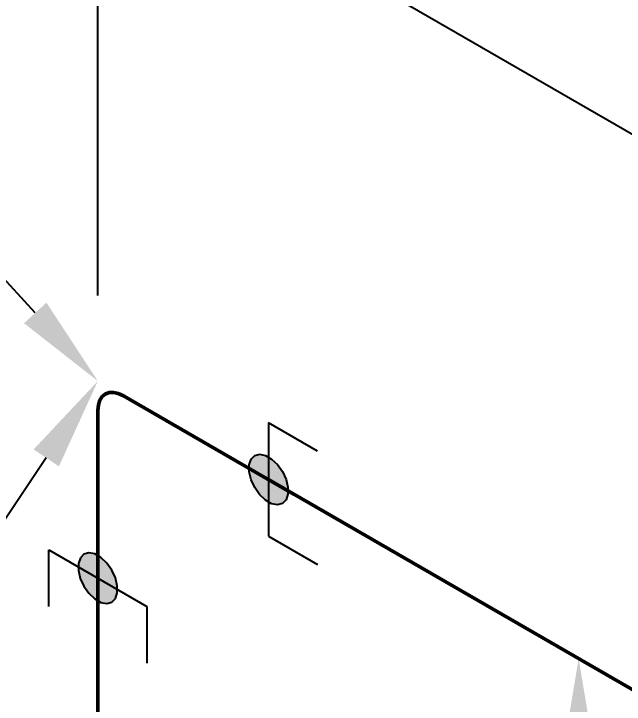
# Model space of a CAD drawing. Header units: millimetres. Extents: x 0 to 594, y 0 to 420.
# Drawn here: x 236.07 to 252.56, y 222.24 to 240.89 of the extents above; entities that cross this region are included whole.
import ezdxf
from ezdxf import colors
from ezdxf.entities.mleader import LeaderData, LeaderLine
from ezdxf.math import Vec2, Vec3

# ---------------------------------------------------------------- set-up
doc = ezdxf.new("R2010")
doc.units = ezdxf.units.MM
doc.header["$LTSCALE"] = 0.25
for name, color, linetype in [('용접', 1, 'Continuous'), ('주석', 7, 'Continuous'), ('치수', 1, 'Continuous')]:
    doc.layers.add(name, color=color, linetype=linetype)
doc.layers.add('파이프 작은 보어', color=30, linetype='Continuous', lineweight=50)
doc.styles.add('AdskIsoMetric', font='arial.ttf', dxfattribs={"width": 0.8, "height": 2.5})
doc.styles.add('AdskIsoMetric-30', font='arial.ttf', dxfattribs={"width": 0.8, "height": 2.5})
doc.styles.add('AdskIsoMetric30', font='arial.ttf', dxfattribs={"width": 0.8, "oblique": 30, "height": 2.5})
doc.styles.get("Standard").update_dxf_attribs({"font": 'arial.ttf'})
doc.dimstyles.new('AdskIsoMetric', dxfattribs={"dimtxt": 2.5, "dimasz": 2.5, "dimexe": 1, "dimexo": 2, "dimgap": 0.8, "dimtad": 1, "dimdec": 0, "dimrnd": 1, "dimzin": 0, "dimdsep": 46, "dimtxsty": 'AdskIsoMetric', "dimcen": 0, "dimclrt": 7, "dimadec": 0, "dimazin": 0, "dimtfac": 1, "dimtdec": 0, "dimtmove": 1, "dimatfit": 3, "dimfxl": 0, "dimfrac": 2, "dimtolj": 1, "dimtzin": 0, "dimarcsym": 0})

# ---------------------------------------------------------------- blocks, each defined once
blk = doc.blocks.new('*D87')
at = {"layer": 'Defpoints', "color": 0}
for p in [(238.336, 230.971), (238.336, 134.35), (251.326, 126.85)]:
    blk.add_point(p, dxfattribs=at)
at = {"layer": '치수', "color": 0, "lineweight": -2}
for p, q in [((251.326, 220.971), (251.326, 129.35)), ((240.336, 133.195), (252.326, 126.273))]:
    blk.add_line(p, q, dxfattribs=at)
at = {"layer": '치수', "color": 0}
for points in [[(250.91, 220.971), (251.743, 220.971), (251.326, 223.471)], [(250.91, 129.35), (251.743, 129.35), (251.326, 126.85)]]:
    blk.add_solid(points, dxfattribs=at)
at = {"layer": '치수', "color": 7, "insert": (249.06, 176.469), "char_height": 2.5, "attachment_point": 5, "rotation": 90, "style": 'AdskIsoMetric30'}
blk.add_mtext('\\A1;3954', dxfattribs=at)
blk = doc.blocks.new('*D88')
at = {"layer": 'Defpoints', "color": 0}
for p in [(238.336, 245.971), (238.336, 230.971), (320.5, 183.533)]:
    blk.add_point(p, dxfattribs=at)
at = {"layer": '치수', "color": 0, "lineweight": -2}
for p, q in [((238.336, 233.28), (238.336, 247.125)), ((318.335, 199.783), (240.501, 244.721)), ((320.5, 185.843), (320.5, 199.688))]:
    blk.add_line(p, q, dxfattribs=at)
at = {"layer": '치수', "color": 0}
for points in [[(240.709, 245.082), (240.293, 244.36), (238.336, 245.971)], [(318.543, 200.144), (318.126, 199.423), (320.5, 198.533)]]:
    blk.add_solid(points, dxfattribs=at)
at = {"layer": '치수', "color": 7, "insert": (279.418, 224.844), "char_height": 2.5, "attachment_point": 5, "rotation": 330, "style": 'AdskIsoMetric-30'}
blk.add_mtext('\\A1;4414', dxfattribs=at)
blk = doc.blocks.new('엘보우-3-Iso2DSkew90')
at = {"color": 0, "linetype": 'ByBlock', "lineweight": -2, "extrusion": (-0.707107, -0.408248, 0.57735)}
for p, q in [((5.303, -3.062), (0.691, -0.399)), ((0, -0.798), (0, -6.124))]:
    blk.add_line(p, q, dxfattribs=at)
at = {"linetype": 'ByBlock'}
blk.add_ellipse((0.691, -1.197), major_axis=(-0.489, 0.846), ratio=0.57735, start_param=-0.785398, end_param=0.785398, dxfattribs=at)
blk = doc.blocks.new('SocketWeld-1-IsoRight')
blk.add_hatch(color=256).paths.add_polyline_path([(0.0055, 0.0371), (0.0057, 0.0369), (0.006, 0.0367), (0.0062, 0.0365), (0.0064, 0.0363), (0.0066, 0.0361), (0.0068, 0.0359), (0.007, 0.0357), (0.0072, 0.0355), (0.0075, 0.0353), (0.0077, 0.0351), (0.0079, 0.0349), (0.0081, 0.0347), (0.0083, 0.0345), (0.0085, 0.0343), (0.0088, 0.0341), (0.009, 0.0339), (0.0092, 0.0337), (0.0094, 0.0334), (0.0096, 0.0332), (0.0098, 0.033), (0.01, 0.0328), (0.0103, 0.0326), (0.0105, 0.0324), (0.0107, 0.0322), (0.0109, 0.032), (0.0111, 0.0318), (0.0113, 0.0316), (0.0115, 0.0314), (0.0118, 0.0312), (0.012, 0.031), (0.0122, 0.0308), (0.0124, 0.0306), (0.0126, 0.0304), (0.0128, 0.0302), (0.013, 0.03), (0.0133, 0.0298), (0.0135, 0.0296), (0.0137, 0.0294), (0.0139, 0.0292), (0.0141, 0.0289), (0.0143, 0.0287), (0.0145, 0.0285), (0.0148, 0.0283), (0.015, 0.0281), (0.0152, 0.0279), (0.0154, 0.0277), (0.0156, 0.0275), (0.0158, 0.0273), (0.0161, 0.0271), (0.0161, 0.0271), (0.0162, 0.0268), (0.0164, 0.0266), (0.0166, 0.0263), (0.0168, 0.0261), (0.017, 0.0258), (0.0171, 0.0256), (0.0173, 0.0253), (0.0175, 0.025), (0.0177, 0.0248), (0.0179, 0.0245), (0.0181, 0.0243), (0.0182, 0.024), (0.0184, 0.0237), (0.0186, 0.0235), (0.0188, 0.0232), (0.019, 0.023), (0.0192, 0.0227), (0.0193, 0.0225), (0.0195, 0.0222), (0.0197, 0.0219), (0.0199, 0.0217), (0.0201, 0.0214), (0.0203, 0.0212), (0.0204, 0.0209), (0.0206, 0.0206), (0.0208, 0.0204), (0.021, 0.0201), (0.0212, 0.0199), (0.0213, 0.0196), (0.0215, 0.0193), (0.0217, 0.0191), (0.0219, 0.0188), (0.0221, 0.0186), (0.0223, 0.0183), (0.0224, 0.0181), (0.0226, 0.0178), (0.0228, 0.0175), (0.023, 0.0173), (0.0232, 0.017), (0.0234, 0.0168), (0.0235, 0.0165), (0.0237, 0.0162), (0.0239, 0.016), (0.0241, 0.0157), (0.0243, 0.0155), (0.0245, 0.0152), (0.0246, 0.015), (0.0248, 0.0147), (0.025, 0.0144), (0.025, 0.0144), (0.0251, 0.0141), (0.0253, 0.0139), (0.0254, 0.0136), (0.0255, 0.0133), (0.0257, 0.013), (0.0258, 0.0127), (0.0259, 0.0124), (0.0261, 0.0121), (0.0262, 0.0118), (0.0263, 0.0116), (0.0265, 0.0113), (0.0266, 0.011), (0.0267, 0.0107), (0.0269, 0.0104), (0.027, 0.0101), (0.0271, 0.0098), (0.0273, 0.0095), (0.0274, 0.0093), (0.0275, 0.009), (0.0277, 0.0087), (0.0278, 0.0084), (0.0279, 0.0081), (0.0281, 0.0078), (0.0282, 0.0075), (0.0283, 0.0072), (0.0284, 0.007), (0.0286, 0.0067), (0.0287, 0.0064), (0.0288, 0.0061), (0.029, 0.0058), (0.0291, 0.0055), (0.0292, 0.0052), (0.0294, 0.0049), (0.0295, 0.0047), (0.0296, 0.0044), (0.0298, 0.0041), (0.0299, 0.0038), (0.03, 0.0035), (0.0302, 0.0032), (0.0303, 0.0029), (0.0304, 0.0026), (0.0306, 0.0024), (0.0307, 0.0021), (0.0308, 0.0018), (0.031, 0.0015), (0.0311, 0.0012), (0.0312, 0.0009), (0.0314, 0.0006), (0.0315, 0.0003), (0.0315, 0.0003), (0.0316, 0.0001), (0.0316, -0.0002), (0.0317, -0.0005), (0.0318, -0.0008), (0.0319, -0.0011), (0.0319, -0.0014), (0.032, -0.0017), (0.0321, -0.002), (0.0321, -0.0022), (0.0322, -0.0025), (0.0323, -0.0028), (0.0323, -0.0031), (0.0324, -0.0034), (0.0325, -0.0037), (0.0325, -0.004), (0.0326, -0.0043), (0.0327, -0.0046), (0.0328, -0.0048), (0.0328, -0.0051), (0.0329, -0.0054), (0.033, -0.0057), (0.033, -0.006), (0.0331, -0.0063), (0.0332, -0.0066), (0.0332, -0.0069), (0.0333, -0.0071), (0.0334, -0.0074), (0.0335, -0.0077), (0.0335, -0.008), (0.0336, -0.0083), (0.0337, -0.0086), (0.0337, -0.0089), (0.0338, -0.0092), (0.0339, -0.0095), (0.0339, -0.0097), (0.034, -0.01), (0.0341, -0.0103), (0.0342, -0.0106), (0.0342, -0.0109), (0.0343, -0.0112), (0.0344, -0.0115), (0.0344, -0.0118), (0.0345, -0.012), (0.0346, -0.0123), (0.0346, -0.0126), (0.0347, -0.0129), (0.0348, -0.0132), (0.0349, -0.0135), (0.0349, -0.0138), (0.0349, -0.0138), (0.0349, -0.014), (0.0349, -0.0143), (0.0349, -0.0146), (0.0349, -0.0148), (0.0349, -0.0151), (0.0349, -0.0153), (0.0349, -0.0156), (0.0349, -0.0159), (0.0349, -0.0161), (0.0349, -0.0164), (0.0349, -0.0166), (0.0349, -0.0169), (0.0349, -0.0172), (0.0349, -0.0174), (0.0349, -0.0177), (0.0349, -0.0179), (0.0349, -0.0182), (0.0349, -0.0185), (0.0349, -0.0187), (0.0349, -0.019), (0.0349, -0.0192), (0.0349, -0.0195), (0.0349, -0.0198), (0.0349, -0.02), (0.0349, -0.0203), (0.0349, -0.0206), (0.0349, -0.0208), (0.0349, -0.0211), (0.0349, -0.0213), (0.0349, -0.0216), (0.0349, -0.0219), (0.0349, -0.0221), (0.0349, -0.0224), (0.0349, -0.0226), (0.0349, -0.0229), (0.0349, -0.0232), (0.0349, -0.0234), (0.0349, -0.0237), (0.0349, -0.0239), (0.0349, -0.0242), (0.0349, -0.0245), (0.0349, -0.0247), (0.0349, -0.025), (0.0349, -0.0252), (0.0349, -0.0255), (0.0349, -0.0258), (0.0349, -0.026), (0.0349, -0.0263), (0.0349, -0.0265), (0.0349, -0.0265), (0.0349, -0.0268), (0.0348, -0.027), (0.0347, -0.0272), (0.0346, -0.0274), (0.0346, -0.0276), (0.0345, -0.0278), (0.0344, -0.028), (0.0344, -0.0282), (0.0343, -0.0284), (0.0342, -0.0286), (0.0342, -0.0288), (0.0341, -0.029), (0.034, -0.0292), (0.0339, -0.0295), (0.0339, -0.0297), (0.0338, -0.0299), (0.0337, -0.0301), (0.0337, -0.0303), (0.0336, -0.0305), (0.0335, -0.0307), (0.0335, -0.0309), (0.0334, -0.0311), (0.0333, -0.0313), (0.0332, -0.0315), (0.0332, -0.0317), (0.0331, -0.0319), (0.033, -0.0322), (0.033, -0.0324), (0.0329, -0.0326), (0.0328, -0.0328), (0.0328, -0.033), (0.0327, -0.0332), (0.0326, -0.0334), (0.0325, -0.0336), (0.0325, -0.0338), (0.0324, -0.034), (0.0323, -0.0342), (0.0323, -0.0344), (0.0322, -0.0346), (0.0321, -0.0349), (0.0321, -0.0351), (0.032, -0.0353), (0.0319, -0.0355), (0.0319, -0.0357), (0.0318, -0.0359), (0.0317, -0.0361), (0.0316, -0.0363), (0.0316, -0.0365), (0.0315, -0.0367), (0.0315, -0.0367), (0.0314, -0.0369), (0.0312, -0.037), (0.0311, -0.0371), (0.031, -0.0373), (0.0308, -0.0374), (0.0307, -0.0375), (0.0306, -0.0377), (0.0304, -0.0378), (0.0303, -0.0379), (0.0302, -0.0381), (0.03, -0.0382), (0.0299, -0.0383), (0.0298, -0.0385), (0.0296, -0.0386), (0.0295, -0.0387), (0.0294, -0.0389), (0.0292, -0.039), (0.0291, -0.0391), (0.029, -0.0393), (0.0288, -0.0394), (0.0287, -0.0395), (0.0286, -0.0397), (0.0284, -0.0398), (0.0283, -0.0399), (0.0282, -0.0401), (0.0281, -0.0402), (0.0279, -0.0403), (0.0278, -0.0405), (0.0277, -0.0406), (0.0275, -0.0408), (0.0274, -0.0409), (0.0273, -0.041), (0.0271, -0.0412), (0.027, -0.0413), (0.0269, -0.0414), (0.0267, -0.0416), (0.0266, -0.0417), (0.0265, -0.0418), (0.0263, -0.042), (0.0262, -0.0421), (0.0261, -0.0422), (0.0259, -0.0424), (0.0258, -0.0425), (0.0257, -0.0426), (0.0255, -0.0428), (0.0254, -0.0429), (0.0253, -0.043), (0.0251, -0.0432), (0.025, -0.0433), (0.025, -0.0433), (0.0248, -0.0433), (0.0246, -0.0434), (0.0245, -0.0434), (0.0243, -0.0435), (0.0241, -0.0435), (0.0239, -0.0436), (0.0237, -0.0436), (0.0235, -0.0437), (0.0234, -0.0437), (0.0232, -0.0438), (0.023, -0.0438), (0.0228, -0.0439), (0.0226, -0.0439), (0.0224, -0.044), (0.0223, -0.044), (0.0221, -0.0441), (0.0219, -0.0441), (0.0217, -0.0442), (0.0215, -0.0442), (0.0213, -0.0443), (0.0212, -0.0443), (0.021, -0.0444), (0.0208, -0.0444), (0.0206, -0.0444), (0.0204, -0.0445), (0.0203, -0.0445), (0.0201, -0.0446), (0.0199, -0.0446), (0.0197, -0.0447), (0.0195, -0.0447), (0.0193, -0.0448), (0.0192, -0.0448), (0.019, -0.0449), (0.0188, -0.0449), (0.0186, -0.045), (0.0184, -0.045), (0.0182, -0.0451), (0.0181, -0.0451), (0.0179, -0.0452), (0.0177, -0.0452), (0.0175, -0.0453), (0.0173, -0.0453), (0.0171, -0.0454), (0.017, -0.0454), (0.0168, -0.0455), (0.0166, -0.0455), (0.0164, -0.0455), (0.0162, -0.0456), (0.0161, -0.0456), (0.0161, -0.0456), (0.0158, -0.0456), (0.0156, -0.0456), (0.0154, -0.0455), (0.0152, -0.0455), (0.015, -0.0454), (0.0148, -0.0454), (0.0145, -0.0453), (0.0143, -0.0453), (0.0141, -0.0453), (0.0139, -0.0452), (0.0137, -0.0452), (0.0135, -0.0451), (0.0133, -0.0451), (0.013, -0.045), (0.0128, -0.045), (0.0126, -0.0449), (0.0124, -0.0449), (0.0122, -0.0449), (0.012, -0.0448), (0.0118, -0.0448), (0.0115, -0.0447), (0.0113, -0.0447), (0.0111, -0.0446), (0.0109, -0.0446), (0.0107, -0.0446), (0.0105, -0.0445), (0.0103, -0.0445), (0.01, -0.0444), (0.0098, -0.0444), (0.0096, -0.0443), (0.0094, -0.0443), (0.0092, -0.0443), (0.009, -0.0442), (0.0088, -0.0442), (0.0085, -0.0441), (0.0083, -0.0441), (0.0081, -0.044), (0.0079, -0.044), (0.0077, -0.0439), (0.0075, -0.0439), (0.0072, -0.0439), (0.007, -0.0438), (0.0068, -0.0438), (0.0066, -0.0437), (0.0064, -0.0437), (0.0062, -0.0436), (0.006, -0.0436), (0.0057, -0.0436), (0.0055, -0.0435), (0.0055, -0.0435), (0.0053, -0.0434), (0.0051, -0.0433), (0.0049, -0.0431), (0.0046, -0.043), (0.0044, -0.0429), (0.0042, -0.0427), (0.004, -0.0426), (0.0037, -0.0425), (0.0035, -0.0423), (0.0033, -0.0422), (0.003, -0.0421), (0.0028, -0.042), (0.0026, -0.0418), (0.0024, -0.0417), (0.0021, -0.0416), (0.0019, -0.0414), (0.0017, -0.0413), (0.0015, -0.0412), (0.0012, -0.041), (0.001, -0.0409), (0.0008, -0.0408), (0.0006, -0.0406), (0.0003, -0.0405), (0.0001, -0.0404), (-0.0001, -0.0403), (-0.0003, -0.0401), (-0.0006, -0.04), (-0.0008, -0.0399), (-0.001, -0.0397), (-0.0012, -0.0396), (-0.0015, -0.0395), (-0.0017, -0.0393), (-0.0019, -0.0392), (-0.0021, -0.0391), (-0.0024, -0.039), (-0.0026, -0.0388), (-0.0028, -0.0387), (-0.003, -0.0386), (-0.0033, -0.0384), (-0.0035, -0.0383), (-0.0037, -0.0382), (-0.004, -0.038), (-0.0042, -0.0379), (-0.0044, -0.0378), (-0.0046, -0.0377), (-0.0049, -0.0375), (-0.0051, -0.0374), (-0.0053, -0.0373), (-0.0055, -0.0371), (-0.0055, -0.0371), (-0.0057, -0.0369), (-0.006, -0.0367), (-0.0062, -0.0365), (-0.0064, -0.0363), (-0.0066, -0.0361), (-0.0068, -0.0359), (-0.007, -0.0357), (-0.0072, -0.0355), (-0.0075, -0.0353), (-0.0077, -0.0351), (-0.0079, -0.0349), (-0.0081, -0.0347), (-0.0083, -0.0345), (-0.0085, -0.0343), (-0.0088, -0.0341), (-0.009, -0.0339), (-0.0092, -0.0337), (-0.0094, -0.0334), (-0.0096, -0.0332), (-0.0098, -0.033), (-0.01, -0.0328), (-0.0103, -0.0326), (-0.0105, -0.0324), (-0.0107, -0.0322), (-0.0109, -0.032), (-0.0111, -0.0318), (-0.0113, -0.0316), (-0.0115, -0.0314), (-0.0118, -0.0312), (-0.012, -0.031), (-0.0122, -0.0308), (-0.0124, -0.0306), (-0.0126, -0.0304), (-0.0128, -0.0302), (-0.013, -0.03), (-0.0133, -0.0298), (-0.0135, -0.0296), (-0.0137, -0.0294), (-0.0139, -0.0292), (-0.0141, -0.0289), (-0.0143, -0.0287), (-0.0145, -0.0285), (-0.0148, -0.0283), (-0.015, -0.0281), (-0.0152, -0.0279), (-0.0154, -0.0277), (-0.0156, -0.0275), (-0.0158, -0.0273), (-0.0161, -0.0271), (-0.0161, -0.0271), (-0.0162, -0.0268), (-0.0164, -0.0266), (-0.0166, -0.0263), (-0.0168, -0.0261), (-0.017, -0.0258), (-0.0171, -0.0256), (-0.0173, -0.0253), (-0.0175, -0.025), (-0.0177, -0.0248), (-0.0179, -0.0245), (-0.0181, -0.0243), (-0.0182, -0.024), (-0.0184, -0.0237), (-0.0186, -0.0235), (-0.0188, -0.0232), (-0.019, -0.023), (-0.0192, -0.0227), (-0.0193, -0.0225), (-0.0195, -0.0222), (-0.0197, -0.0219), (-0.0199, -0.0217), (-0.0201, -0.0214), (-0.0203, -0.0212), (-0.0204, -0.0209), (-0.0206, -0.0206), (-0.0208, -0.0204), (-0.021, -0.0201), (-0.0212, -0.0199), (-0.0213, -0.0196), (-0.0215, -0.0193), (-0.0217, -0.0191), (-0.0219, -0.0188), (-0.0221, -0.0186), (-0.0223, -0.0183), (-0.0224, -0.0181), (-0.0226, -0.0178), (-0.0228, -0.0175), (-0.023, -0.0173), (-0.0232, -0.017), (-0.0234, -0.0168), (-0.0235, -0.0165), (-0.0237, -0.0162), (-0.0239, -0.016), (-0.0241, -0.0157), (-0.0243, -0.0155), (-0.0245, -0.0152), (-0.0246, -0.015), (-0.0248, -0.0147), (-0.025, -0.0144), (-0.025, -0.0144), (-0.0251, -0.0141), (-0.0253, -0.0139), (-0.0254, -0.0136), (-0.0255, -0.0133), (-0.0257, -0.013), (-0.0258, -0.0127), (-0.0259, -0.0124), (-0.0261, -0.0121), (-0.0262, -0.0118), (-0.0263, -0.0116), (-0.0265, -0.0113), (-0.0266, -0.011), (-0.0267, -0.0107), (-0.0269, -0.0104), (-0.027, -0.0101), (-0.0271, -0.0098), (-0.0273, -0.0095), (-0.0274, -0.0093), (-0.0275, -0.009), (-0.0277, -0.0087), (-0.0278, -0.0084), (-0.0279, -0.0081), (-0.0281, -0.0078), (-0.0282, -0.0075), (-0.0283, -0.0072), (-0.0284, -0.007), (-0.0286, -0.0067), (-0.0287, -0.0064), (-0.0288, -0.0061), (-0.029, -0.0058), (-0.0291, -0.0055), (-0.0292, -0.0052), (-0.0294, -0.0049), (-0.0295, -0.0047), (-0.0296, -0.0044), (-0.0298, -0.0041), (-0.0299, -0.0038), (-0.03, -0.0035), (-0.0302, -0.0032), (-0.0303, -0.0029), (-0.0304, -0.0026), (-0.0306, -0.0024), (-0.0307, -0.0021), (-0.0308, -0.0018), (-0.031, -0.0015), (-0.0311, -0.0012), (-0.0312, -0.0009), (-0.0314, -0.0006), (-0.0315, -0.0003), (-0.0315, -0.0003), (-0.0316, -0.0001), (-0.0316, 0.0002), (-0.0317, 0.0005), (-0.0318, 0.0008), (-0.0319, 0.0011), (-0.0319, 0.0014), (-0.032, 0.0017), (-0.0321, 0.002), (-0.0321, 0.0022), (-0.0322, 0.0025), (-0.0323, 0.0028), (-0.0323, 0.0031), (-0.0324, 0.0034), (-0.0325, 0.0037), (-0.0325, 0.004), (-0.0326, 0.0043), (-0.0327, 0.0046), (-0.0328, 0.0048), (-0.0328, 0.0051), (-0.0329, 0.0054), (-0.033, 0.0057), (-0.033, 0.006), (-0.0331, 0.0063), (-0.0332, 0.0066), (-0.0332, 0.0069), (-0.0333, 0.0071), (-0.0334, 0.0074), (-0.0335, 0.0077), (-0.0335, 0.008), (-0.0336, 0.0083), (-0.0337, 0.0086), (-0.0337, 0.0089), (-0.0338, 0.0092), (-0.0339, 0.0095), (-0.0339, 0.0097), (-0.034, 0.01), (-0.0341, 0.0103), (-0.0342, 0.0106), (-0.0342, 0.0109), (-0.0343, 0.0112), (-0.0344, 0.0115), (-0.0344, 0.0118), (-0.0345, 0.012), (-0.0346, 0.0123), (-0.0346, 0.0126), (-0.0347, 0.0129), (-0.0348, 0.0132), (-0.0349, 0.0135), (-0.0349, 0.0138), (-0.0349, 0.0138), (-0.0349, 0.014), (-0.0349, 0.0143), (-0.0349, 0.0146), (-0.0349, 0.0148), (-0.0349, 0.0151), (-0.0349, 0.0153), (-0.0349, 0.0156), (-0.0349, 0.0159), (-0.0349, 0.0161), (-0.0349, 0.0164), (-0.0349, 0.0166), (-0.0349, 0.0169), (-0.0349, 0.0172), (-0.0349, 0.0174), (-0.0349, 0.0177), (-0.0349, 0.0179), (-0.0349, 0.0182), (-0.0349, 0.0185), (-0.0349, 0.0187), (-0.0349, 0.019), (-0.0349, 0.0192), (-0.0349, 0.0195), (-0.0349, 0.0198), (-0.0349, 0.02), (-0.0349, 0.0203), (-0.0349, 0.0206), (-0.0349, 0.0208), (-0.0349, 0.0211), (-0.0349, 0.0213), (-0.0349, 0.0216), (-0.0349, 0.0219), (-0.0349, 0.0221), (-0.0349, 0.0224), (-0.0349, 0.0226), (-0.0349, 0.0229), (-0.0349, 0.0232), (-0.0349, 0.0234), (-0.0349, 0.0237), (-0.0349, 0.0239), (-0.0349, 0.0242), (-0.0349, 0.0245), (-0.0349, 0.0247), (-0.0349, 0.025), (-0.0349, 0.0252), (-0.0349, 0.0255), (-0.0349, 0.0258), (-0.0349, 0.026), (-0.0349, 0.0263), (-0.0349, 0.0265), (-0.0349, 0.0265), (-0.0349, 0.0268), (-0.0348, 0.027), (-0.0347, 0.0272), (-0.0346, 0.0274), (-0.0346, 0.0276), (-0.0345, 0.0278), (-0.0344, 0.028), (-0.0344, 0.0282), (-0.0343, 0.0284), (-0.0342, 0.0286), (-0.0342, 0.0288), (-0.0341, 0.029), (-0.034, 0.0292), (-0.0339, 0.0295), (-0.0339, 0.0297), (-0.0338, 0.0299), (-0.0337, 0.0301), (-0.0337, 0.0303), (-0.0336, 0.0305), (-0.0335, 0.0307), (-0.0335, 0.0309), (-0.0334, 0.0311), (-0.0333, 0.0313), (-0.0332, 0.0315), (-0.0332, 0.0317), (-0.0331, 0.0319), (-0.033, 0.0322), (-0.033, 0.0324), (-0.0329, 0.0326), (-0.0328, 0.0328), (-0.0328, 0.033), (-0.0327, 0.0332), (-0.0326, 0.0334), (-0.0325, 0.0336), (-0.0325, 0.0338), (-0.0324, 0.034), (-0.0323, 0.0342), (-0.0323, 0.0344), (-0.0322, 0.0346), (-0.0321, 0.0349), (-0.0321, 0.0351), (-0.032, 0.0353), (-0.0319, 0.0355), (-0.0319, 0.0357), (-0.0318, 0.0359), (-0.0317, 0.0361), (-0.0316, 0.0363), (-0.0316, 0.0365), (-0.0315, 0.0367), (-0.0315, 0.0367), (-0.0314, 0.0369), (-0.0312, 0.037), (-0.0311, 0.0371), (-0.031, 0.0373), (-0.0308, 0.0374), (-0.0307, 0.0375), (-0.0306, 0.0377), (-0.0304, 0.0378), (-0.0303, 0.0379), (-0.0302, 0.0381), (-0.03, 0.0382), (-0.0299, 0.0383), (-0.0298, 0.0385), (-0.0296, 0.0386), (-0.0295, 0.0387), (-0.0294, 0.0389), (-0.0292, 0.039), (-0.0291, 0.0391), (-0.029, 0.0393), (-0.0288, 0.0394), (-0.0287, 0.0395), (-0.0286, 0.0397), (-0.0284, 0.0398), (-0.0283, 0.0399), (-0.0282, 0.0401), (-0.0281, 0.0402), (-0.0279, 0.0403), (-0.0278, 0.0405), (-0.0277, 0.0406), (-0.0275, 0.0408), (-0.0274, 0.0409), (-0.0273, 0.041), (-0.0271, 0.0412), (-0.027, 0.0413), (-0.0269, 0.0414), (-0.0267, 0.0416), (-0.0266, 0.0417), (-0.0265, 0.0418), (-0.0263, 0.042), (-0.0262, 0.0421), (-0.0261, 0.0422), (-0.0259, 0.0424), (-0.0258, 0.0425), (-0.0257, 0.0426), (-0.0255, 0.0428), (-0.0254, 0.0429), (-0.0253, 0.043), (-0.0251, 0.0432), (-0.025, 0.0433), (-0.025, 0.0433), (-0.0248, 0.0433), (-0.0246, 0.0434), (-0.0245, 0.0434), (-0.0243, 0.0435), (-0.0241, 0.0435), (-0.0239, 0.0436), (-0.0237, 0.0436), (-0.0235, 0.0437), (-0.0234, 0.0437), (-0.0232, 0.0438), (-0.023, 0.0438), (-0.0228, 0.0439), (-0.0226, 0.0439), (-0.0224, 0.044), (-0.0223, 0.044), (-0.0221, 0.0441), (-0.0219, 0.0441), (-0.0217, 0.0442), (-0.0215, 0.0442), (-0.0213, 0.0443), (-0.0212, 0.0443), (-0.021, 0.0444), (-0.0208, 0.0444), (-0.0206, 0.0444), (-0.0204, 0.0445), (-0.0203, 0.0445), (-0.0201, 0.0446), (-0.0199, 0.0446), (-0.0197, 0.0447), (-0.0195, 0.0447), (-0.0193, 0.0448), (-0.0192, 0.0448), (-0.019, 0.0449), (-0.0188, 0.0449), (-0.0186, 0.045), (-0.0184, 0.045), (-0.0182, 0.0451), (-0.0181, 0.0451), (-0.0179, 0.0452), (-0.0177, 0.0452), (-0.0175, 0.0453), (-0.0173, 0.0453), (-0.0171, 0.0454), (-0.017, 0.0454), (-0.0168, 0.0455), (-0.0166, 0.0455), (-0.0164, 0.0455), (-0.0162, 0.0456), (-0.0161, 0.0456), (-0.0161, 0.0456), (-0.0158, 0.0456), (-0.0156, 0.0456), (-0.0154, 0.0455), (-0.0152, 0.0455), (-0.015, 0.0454), (-0.0148, 0.0454), (-0.0145, 0.0453), (-0.0143, 0.0453), (-0.0141, 0.0453), (-0.0139, 0.0452), (-0.0137, 0.0452), (-0.0135, 0.0451), (-0.0133, 0.0451), (-0.013, 0.045), (-0.0128, 0.045), (-0.0126, 0.0449), (-0.0124, 0.0449), (-0.0122, 0.0449), (-0.012, 0.0448), (-0.0118, 0.0448), (-0.0115, 0.0447), (-0.0113, 0.0447), (-0.0111, 0.0446), (-0.0109, 0.0446), (-0.0107, 0.0446), (-0.0105, 0.0445), (-0.0103, 0.0445), (-0.01, 0.0444), (-0.0098, 0.0444), (-0.0096, 0.0443), (-0.0094, 0.0443), (-0.0092, 0.0443), (-0.009, 0.0442), (-0.0088, 0.0442), (-0.0085, 0.0441), (-0.0083, 0.0441), (-0.0081, 0.044), (-0.0079, 0.044), (-0.0077, 0.0439), (-0.0075, 0.0439), (-0.0072, 0.0439), (-0.007, 0.0438), (-0.0068, 0.0438), (-0.0066, 0.0437), (-0.0064, 0.0437), (-0.0062, 0.0436), (-0.006, 0.0436), (-0.0057, 0.0436), (-0.0055, 0.0435), (-0.0055, 0.0435), (-0.0053, 0.0434), (-0.0051, 0.0433), (-0.0049, 0.0431), (-0.0046, 0.043), (-0.0044, 0.0429), (-0.0042, 0.0427), (-0.004, 0.0426), (-0.0037, 0.0425), (-0.0035, 0.0423), (-0.0033, 0.0422), (-0.003, 0.0421), (-0.0028, 0.042), (-0.0026, 0.0418), (-0.0024, 0.0417), (-0.0021, 0.0416), (-0.0019, 0.0414), (-0.0017, 0.0413), (-0.0015, 0.0412), (-0.0012, 0.041), (-0.001, 0.0409), (-0.0008, 0.0408), (-0.0006, 0.0406), (-0.0003, 0.0405), (-0.0001, 0.0404), (0.0001, 0.0403), (0.0003, 0.0401), (0.0006, 0.04), (0.0008, 0.0399), (0.001, 0.0397), (0.0012, 0.0396), (0.0015, 0.0395), (0.0017, 0.0393), (0.0019, 0.0392), (0.0021, 0.0391), (0.0024, 0.039), (0.0026, 0.0388), (0.0028, 0.0387), (0.003, 0.0386), (0.0033, 0.0384), (0.0035, 0.0383), (0.0037, 0.0382), (0.004, 0.038), (0.0042, 0.0379), (0.0044, 0.0378), (0.0046, 0.0377), (0.0049, 0.0375), (0.0051, 0.0374), (0.0053, 0.0373)], flags=0)
at = {"color": 0, "linetype": 'ByBlock', "lineweight": -2, "extrusion": (0.707107, 0.408248, -0.57735)}
for p, q in [((0, 0.1021), (-0.0884, 0.1531)), ((0, -0.1021), (0, 0.1021)), ((-0.0315, 0.0367), (-0.025, 0.0433)), ((-0.025, 0.0433), (-0.0161, 0.0456)), ((-0.0161, 0.0456), (-0.0055, 0.0435)), ((-0.0055, 0.0435), (0.0055, 0.0371)), ((-0.0349, 0.0265), (-0.0315, 0.0367)), ((-0.0349, 0.0138), (-0.0349, 0.0265)), ((0.0055, 0.0371), (0.0161, 0.0271)), ((0.0161, 0.0271), (0.025, 0.0144)), ((-0.0315, -0.0003), (-0.0349, 0.0138)), ((0.025, 0.0144), (0.0315, 0.0003)), ((0.0315, 0.0003), (0.0349, -0.0138)), ((-0.025, -0.0144), (-0.0315, -0.0003)), ((-0.0161, -0.0271), (-0.025, -0.0144)), ((0.0349, -0.0138), (0.0349, -0.0265)), ((-0.0055, -0.0371), (-0.0161, -0.0271)), ((0.0055, -0.0435), (-0.0055, -0.0371)), ((0.0315, -0.0367), (0.025, -0.0433)), ((0.0349, -0.0265), (0.0315, -0.0367)), ((0.0161, -0.0456), (0.0055, -0.0435)), ((0.025, -0.0433), (0.0161, -0.0456)), ((-0.0884, -0.051), (0, -0.1021))]:
    blk.add_line(p, q, dxfattribs=at)
blk = doc.blocks.new('SocketWeld-1-IsoLeft')
blk.add_hatch(color=256).paths.add_polyline_path([(-0.0294, -0.0234), (-0.0291, -0.0234), (-0.0288, -0.0235), (-0.0285, -0.0236), (-0.0283, -0.0237), (-0.028, -0.0238), (-0.0277, -0.0239), (-0.0274, -0.0239), (-0.0271, -0.024), (-0.0268, -0.0241), (-0.0265, -0.0242), (-0.0263, -0.0243), (-0.026, -0.0244), (-0.0257, -0.0244), (-0.0254, -0.0245), (-0.0251, -0.0246), (-0.0248, -0.0247), (-0.0246, -0.0248), (-0.0243, -0.0249), (-0.024, -0.0249), (-0.0237, -0.025), (-0.0234, -0.0251), (-0.0231, -0.0252), (-0.0228, -0.0253), (-0.0226, -0.0254), (-0.0223, -0.0254), (-0.022, -0.0255), (-0.0217, -0.0256), (-0.0214, -0.0257), (-0.0211, -0.0258), (-0.0209, -0.0259), (-0.0206, -0.0259), (-0.0203, -0.026), (-0.02, -0.0261), (-0.0197, -0.0262), (-0.0194, -0.0263), (-0.0191, -0.0264), (-0.0189, -0.0265), (-0.0186, -0.0265), (-0.0183, -0.0266), (-0.018, -0.0267), (-0.0177, -0.0268), (-0.0174, -0.0269), (-0.0172, -0.027), (-0.0169, -0.027), (-0.0166, -0.0271), (-0.0163, -0.0272), (-0.016, -0.0273), (-0.0157, -0.0274), (-0.0155, -0.0275), (-0.0155, -0.0275), (-0.0151, -0.0275), (-0.0148, -0.0275), (-0.0145, -0.0275), (-0.0142, -0.0276), (-0.0139, -0.0276), (-0.0136, -0.0276), (-0.0132, -0.0277), (-0.0129, -0.0277), (-0.0126, -0.0277), (-0.0123, -0.0277), (-0.012, -0.0278), (-0.0117, -0.0278), (-0.0114, -0.0278), (-0.011, -0.0279), (-0.0107, -0.0279), (-0.0104, -0.0279), (-0.0101, -0.0279), (-0.0098, -0.028), (-0.0095, -0.028), (-0.0091, -0.028), (-0.0088, -0.0281), (-0.0085, -0.0281), (-0.0082, -0.0281), (-0.0079, -0.0281), (-0.0076, -0.0282), (-0.0073, -0.0282), (-0.0069, -0.0282), (-0.0066, -0.0283), (-0.0063, -0.0283), (-0.006, -0.0283), (-0.0057, -0.0283), (-0.0054, -0.0284), (-0.005, -0.0284), (-0.0047, -0.0284), (-0.0044, -0.0285), (-0.0041, -0.0285), (-0.0038, -0.0285), (-0.0035, -0.0286), (-0.0032, -0.0286), (-0.0028, -0.0286), (-0.0025, -0.0286), (-0.0022, -0.0287), (-0.0019, -0.0287), (-0.0016, -0.0287), (-0.0013, -0.0288), (-0.0009, -0.0288), (-0.0006, -0.0288), (-0.0003, -0.0288), (0, -0.0289), (0, -0.0289), (0.0003, -0.0288), (0.0006, -0.0288), (0.0009, -0.0288), (0.0013, -0.0288), (0.0016, -0.0287), (0.0019, -0.0287), (0.0022, -0.0287), (0.0025, -0.0286), (0.0028, -0.0286), (0.0032, -0.0286), (0.0035, -0.0286), (0.0038, -0.0285), (0.0041, -0.0285), (0.0044, -0.0285), (0.0047, -0.0284), (0.005, -0.0284), (0.0054, -0.0284), (0.0057, -0.0283), (0.006, -0.0283), (0.0063, -0.0283), (0.0066, -0.0283), (0.0069, -0.0282), (0.0073, -0.0282), (0.0076, -0.0282), (0.0079, -0.0281), (0.0082, -0.0281), (0.0085, -0.0281), (0.0088, -0.0281), (0.0091, -0.028), (0.0095, -0.028), (0.0098, -0.028), (0.0101, -0.0279), (0.0104, -0.0279), (0.0107, -0.0279), (0.011, -0.0279), (0.0114, -0.0278), (0.0117, -0.0278), (0.012, -0.0278), (0.0123, -0.0277), (0.0126, -0.0277), (0.0129, -0.0277), (0.0132, -0.0277), (0.0136, -0.0276), (0.0139, -0.0276), (0.0142, -0.0276), (0.0145, -0.0275), (0.0148, -0.0275), (0.0151, -0.0275), (0.0155, -0.0275), (0.0155, -0.0275), (0.0157, -0.0274), (0.016, -0.0273), (0.0163, -0.0272), (0.0166, -0.0271), (0.0169, -0.027), (0.0172, -0.027), (0.0174, -0.0269), (0.0177, -0.0268), (0.018, -0.0267), (0.0183, -0.0266), (0.0186, -0.0265), (0.0189, -0.0265), (0.0191, -0.0264), (0.0194, -0.0263), (0.0197, -0.0262), (0.02, -0.0261), (0.0203, -0.026), (0.0206, -0.0259), (0.0209, -0.0259), (0.0211, -0.0258), (0.0214, -0.0257), (0.0217, -0.0256), (0.022, -0.0255), (0.0223, -0.0254), (0.0226, -0.0254), (0.0228, -0.0253), (0.0231, -0.0252), (0.0234, -0.0251), (0.0237, -0.025), (0.024, -0.0249), (0.0243, -0.0249), (0.0246, -0.0248), (0.0248, -0.0247), (0.0251, -0.0246), (0.0254, -0.0245), (0.0257, -0.0244), (0.026, -0.0244), (0.0263, -0.0243), (0.0265, -0.0242), (0.0268, -0.0241), (0.0271, -0.024), (0.0274, -0.0239), (0.0277, -0.0239), (0.028, -0.0238), (0.0283, -0.0237), (0.0285, -0.0236), (0.0288, -0.0235), (0.0291, -0.0234), (0.0294, -0.0234), (0.0294, -0.0234), (0.0296, -0.0232), (0.0298, -0.0231), (0.0301, -0.023), (0.0303, -0.0228), (0.0305, -0.0227), (0.0307, -0.0226), (0.031, -0.0224), (0.0312, -0.0223), (0.0314, -0.0222), (0.0316, -0.0221), (0.0319, -0.0219), (0.0321, -0.0218), (0.0323, -0.0217), (0.0325, -0.0215), (0.0328, -0.0214), (0.033, -0.0213), (0.0332, -0.0211), (0.0335, -0.021), (0.0337, -0.0209), (0.0339, -0.0207), (0.0341, -0.0206), (0.0344, -0.0205), (0.0346, -0.0204), (0.0348, -0.0202), (0.035, -0.0201), (0.0353, -0.02), (0.0355, -0.0198), (0.0357, -0.0197), (0.0359, -0.0196), (0.0362, -0.0194), (0.0364, -0.0193), (0.0366, -0.0192), (0.0368, -0.0191), (0.0371, -0.0189), (0.0373, -0.0188), (0.0375, -0.0187), (0.0377, -0.0185), (0.038, -0.0184), (0.0382, -0.0183), (0.0384, -0.0181), (0.0386, -0.018), (0.0389, -0.0179), (0.0391, -0.0177), (0.0393, -0.0176), (0.0395, -0.0175), (0.0398, -0.0174), (0.04, -0.0172), (0.0402, -0.0171), (0.0405, -0.017), (0.0405, -0.017), (0.0406, -0.0168), (0.0407, -0.0166), (0.0409, -0.0165), (0.041, -0.0163), (0.0412, -0.0161), (0.0413, -0.016), (0.0415, -0.0158), (0.0416, -0.0157), (0.0418, -0.0155), (0.0419, -0.0153), (0.042, -0.0152), (0.0422, -0.015), (0.0423, -0.0148), (0.0425, -0.0147), (0.0426, -0.0145), (0.0428, -0.0143), (0.0429, -0.0142), (0.0431, -0.014), (0.0432, -0.0138), (0.0433, -0.0137), (0.0435, -0.0135), (0.0436, -0.0134), (0.0438, -0.0132), (0.0439, -0.013), (0.0441, -0.0129), (0.0442, -0.0127), (0.0444, -0.0125), (0.0445, -0.0124), (0.0447, -0.0122), (0.0448, -0.012), (0.0449, -0.0119), (0.0451, -0.0117), (0.0452, -0.0115), (0.0454, -0.0114), (0.0455, -0.0112), (0.0457, -0.0111), (0.0458, -0.0109), (0.046, -0.0107), (0.0461, -0.0106), (0.0462, -0.0104), (0.0464, -0.0102), (0.0465, -0.0101), (0.0467, -0.0099), (0.0468, -0.0097), (0.047, -0.0096), (0.0471, -0.0094), (0.0473, -0.0092), (0.0474, -0.0091), (0.0476, -0.0089), (0.0476, -0.0089), (0.0476, -0.0087), (0.0477, -0.0086), (0.0477, -0.0084), (0.0478, -0.0082), (0.0478, -0.008), (0.0479, -0.0078), (0.0479, -0.0076), (0.048, -0.0075), (0.048, -0.0073), (0.0481, -0.0071), (0.0481, -0.0069), (0.0482, -0.0067), (0.0482, -0.0066), (0.0483, -0.0064), (0.0483, -0.0062), (0.0484, -0.006), (0.0484, -0.0058), (0.0485, -0.0056), (0.0485, -0.0055), (0.0486, -0.0053), (0.0486, -0.0051), (0.0487, -0.0049), (0.0487, -0.0047), (0.0488, -0.0046), (0.0488, -0.0044), (0.0489, -0.0042), (0.0489, -0.004), (0.049, -0.0038), (0.049, -0.0036), (0.0491, -0.0035), (0.0491, -0.0033), (0.0492, -0.0031), (0.0492, -0.0029), (0.0493, -0.0027), (0.0493, -0.0025), (0.0494, -0.0024), (0.0494, -0.0022), (0.0495, -0.002), (0.0495, -0.0018), (0.0496, -0.0016), (0.0496, -0.0015), (0.0497, -0.0013), (0.0497, -0.0011), (0.0498, -0.0009), (0.0498, -0.0007), (0.0499, -0.0005), (0.0499, -0.0004), (0.05, -0.0002), (0.05, 0), (0.05, 0), (0.05, 0.0002), (0.0499, 0.0004), (0.0499, 0.0005), (0.0498, 0.0007), (0.0498, 0.0009), (0.0497, 0.0011), (0.0497, 0.0013), (0.0496, 0.0015), (0.0496, 0.0016), (0.0495, 0.0018), (0.0495, 0.002), (0.0494, 0.0022), (0.0494, 0.0024), (0.0493, 0.0025), (0.0493, 0.0027), (0.0492, 0.0029), (0.0492, 0.0031), (0.0491, 0.0033), (0.0491, 0.0035), (0.049, 0.0036), (0.049, 0.0038), (0.0489, 0.004), (0.0489, 0.0042), (0.0488, 0.0044), (0.0488, 0.0046), (0.0487, 0.0047), (0.0487, 0.0049), (0.0486, 0.0051), (0.0486, 0.0053), (0.0485, 0.0055), (0.0485, 0.0056), (0.0484, 0.0058), (0.0484, 0.006), (0.0483, 0.0062), (0.0483, 0.0064), (0.0482, 0.0066), (0.0482, 0.0067), (0.0481, 0.0069), (0.0481, 0.0071), (0.048, 0.0073), (0.048, 0.0075), (0.0479, 0.0076), (0.0479, 0.0078), (0.0478, 0.008), (0.0478, 0.0082), (0.0477, 0.0084), (0.0477, 0.0086), (0.0476, 0.0087), (0.0476, 0.0089), (0.0476, 0.0089), (0.0474, 0.0091), (0.0473, 0.0092), (0.0471, 0.0094), (0.047, 0.0096), (0.0468, 0.0097), (0.0467, 0.0099), (0.0465, 0.0101), (0.0464, 0.0102), (0.0462, 0.0104), (0.0461, 0.0106), (0.046, 0.0107), (0.0458, 0.0109), (0.0457, 0.0111), (0.0455, 0.0112), (0.0454, 0.0114), (0.0452, 0.0115), (0.0451, 0.0117), (0.0449, 0.0119), (0.0448, 0.012), (0.0447, 0.0122), (0.0445, 0.0124), (0.0444, 0.0125), (0.0442, 0.0127), (0.0441, 0.0129), (0.0439, 0.013), (0.0438, 0.0132), (0.0436, 0.0134), (0.0435, 0.0135), (0.0433, 0.0137), (0.0432, 0.0138), (0.0431, 0.014), (0.0429, 0.0142), (0.0428, 0.0143), (0.0426, 0.0145), (0.0425, 0.0147), (0.0423, 0.0148), (0.0422, 0.015), (0.042, 0.0152), (0.0419, 0.0153), (0.0418, 0.0155), (0.0416, 0.0157), (0.0415, 0.0158), (0.0413, 0.016), (0.0412, 0.0161), (0.041, 0.0163), (0.0409, 0.0165), (0.0407, 0.0166), (0.0406, 0.0168), (0.0405, 0.017), (0.0405, 0.017), (0.0402, 0.0171), (0.04, 0.0172), (0.0398, 0.0174), (0.0395, 0.0175), (0.0393, 0.0176), (0.0391, 0.0177), (0.0389, 0.0179), (0.0386, 0.018), (0.0384, 0.0181), (0.0382, 0.0183), (0.038, 0.0184), (0.0377, 0.0185), (0.0375, 0.0187), (0.0373, 0.0188), (0.0371, 0.0189), (0.0368, 0.0191), (0.0366, 0.0192), (0.0364, 0.0193), (0.0362, 0.0194), (0.0359, 0.0196), (0.0357, 0.0197), (0.0355, 0.0198), (0.0353, 0.02), (0.035, 0.0201), (0.0348, 0.0202), (0.0346, 0.0204), (0.0344, 0.0205), (0.0341, 0.0206), (0.0339, 0.0207), (0.0337, 0.0209), (0.0335, 0.021), (0.0332, 0.0211), (0.033, 0.0213), (0.0328, 0.0214), (0.0325, 0.0215), (0.0323, 0.0217), (0.0321, 0.0218), (0.0319, 0.0219), (0.0316, 0.0221), (0.0314, 0.0222), (0.0312, 0.0223), (0.031, 0.0224), (0.0307, 0.0226), (0.0305, 0.0227), (0.0303, 0.0228), (0.0301, 0.023), (0.0298, 0.0231), (0.0296, 0.0232), (0.0294, 0.0234), (0.0294, 0.0234), (0.0291, 0.0234), (0.0288, 0.0235), (0.0285, 0.0236), (0.0283, 0.0237), (0.028, 0.0238), (0.0277, 0.0239), (0.0274, 0.0239), (0.0271, 0.024), (0.0268, 0.0241), (0.0265, 0.0242), (0.0263, 0.0243), (0.026, 0.0244), (0.0257, 0.0244), (0.0254, 0.0245), (0.0251, 0.0246), (0.0248, 0.0247), (0.0246, 0.0248), (0.0243, 0.0249), (0.024, 0.0249), (0.0237, 0.025), (0.0234, 0.0251), (0.0231, 0.0252), (0.0228, 0.0253), (0.0226, 0.0254), (0.0223, 0.0254), (0.022, 0.0255), (0.0217, 0.0256), (0.0214, 0.0257), (0.0211, 0.0258), (0.0209, 0.0259), (0.0206, 0.0259), (0.0203, 0.026), (0.02, 0.0261), (0.0197, 0.0262), (0.0194, 0.0263), (0.0191, 0.0264), (0.0189, 0.0265), (0.0186, 0.0265), (0.0183, 0.0266), (0.018, 0.0267), (0.0177, 0.0268), (0.0174, 0.0269), (0.0172, 0.027), (0.0169, 0.027), (0.0166, 0.0271), (0.0163, 0.0272), (0.016, 0.0273), (0.0157, 0.0274), (0.0155, 0.0275), (0.0155, 0.0275), (0.0151, 0.0275), (0.0148, 0.0275), (0.0145, 0.0275), (0.0142, 0.0276), (0.0139, 0.0276), (0.0136, 0.0276), (0.0132, 0.0277), (0.0129, 0.0277), (0.0126, 0.0277), (0.0123, 0.0277), (0.012, 0.0278), (0.0117, 0.0278), (0.0114, 0.0278), (0.011, 0.0279), (0.0107, 0.0279), (0.0104, 0.0279), (0.0101, 0.0279), (0.0098, 0.028), (0.0095, 0.028), (0.0091, 0.028), (0.0088, 0.0281), (0.0085, 0.0281), (0.0082, 0.0281), (0.0079, 0.0281), (0.0076, 0.0282), (0.0073, 0.0282), (0.0069, 0.0282), (0.0066, 0.0283), (0.0063, 0.0283), (0.006, 0.0283), (0.0057, 0.0283), (0.0054, 0.0284), (0.005, 0.0284), (0.0047, 0.0284), (0.0044, 0.0285), (0.0041, 0.0285), (0.0038, 0.0285), (0.0035, 0.0286), (0.0032, 0.0286), (0.0028, 0.0286), (0.0025, 0.0286), (0.0022, 0.0287), (0.0019, 0.0287), (0.0016, 0.0287), (0.0013, 0.0288), (0.0009, 0.0288), (0.0006, 0.0288), (0.0003, 0.0288), (0, 0.0289), (0, 0.0289), (-0.0003, 0.0288), (-0.0006, 0.0288), (-0.0009, 0.0288), (-0.0013, 0.0288), (-0.0016, 0.0287), (-0.0019, 0.0287), (-0.0022, 0.0287), (-0.0025, 0.0286), (-0.0028, 0.0286), (-0.0032, 0.0286), (-0.0035, 0.0286), (-0.0038, 0.0285), (-0.0041, 0.0285), (-0.0044, 0.0285), (-0.0047, 0.0284), (-0.005, 0.0284), (-0.0054, 0.0284), (-0.0057, 0.0283), (-0.006, 0.0283), (-0.0063, 0.0283), (-0.0066, 0.0283), (-0.0069, 0.0282), (-0.0073, 0.0282), (-0.0076, 0.0282), (-0.0079, 0.0281), (-0.0082, 0.0281), (-0.0085, 0.0281), (-0.0088, 0.0281), (-0.0091, 0.028), (-0.0095, 0.028), (-0.0098, 0.028), (-0.0101, 0.0279), (-0.0104, 0.0279), (-0.0107, 0.0279), (-0.011, 0.0279), (-0.0114, 0.0278), (-0.0117, 0.0278), (-0.012, 0.0278), (-0.0123, 0.0277), (-0.0126, 0.0277), (-0.0129, 0.0277), (-0.0132, 0.0277), (-0.0136, 0.0276), (-0.0139, 0.0276), (-0.0142, 0.0276), (-0.0145, 0.0275), (-0.0148, 0.0275), (-0.0151, 0.0275), (-0.0155, 0.0275), (-0.0155, 0.0275), (-0.0157, 0.0274), (-0.016, 0.0273), (-0.0163, 0.0272), (-0.0166, 0.0271), (-0.0169, 0.027), (-0.0172, 0.027), (-0.0174, 0.0269), (-0.0177, 0.0268), (-0.018, 0.0267), (-0.0183, 0.0266), (-0.0186, 0.0265), (-0.0189, 0.0265), (-0.0191, 0.0264), (-0.0194, 0.0263), (-0.0197, 0.0262), (-0.02, 0.0261), (-0.0203, 0.026), (-0.0206, 0.0259), (-0.0209, 0.0259), (-0.0211, 0.0258), (-0.0214, 0.0257), (-0.0217, 0.0256), (-0.022, 0.0255), (-0.0223, 0.0254), (-0.0226, 0.0254), (-0.0228, 0.0253), (-0.0231, 0.0252), (-0.0234, 0.0251), (-0.0237, 0.025), (-0.024, 0.0249), (-0.0243, 0.0249), (-0.0246, 0.0248), (-0.0248, 0.0247), (-0.0251, 0.0246), (-0.0254, 0.0245), (-0.0257, 0.0244), (-0.026, 0.0244), (-0.0263, 0.0243), (-0.0265, 0.0242), (-0.0268, 0.0241), (-0.0271, 0.024), (-0.0274, 0.0239), (-0.0277, 0.0239), (-0.028, 0.0238), (-0.0283, 0.0237), (-0.0285, 0.0236), (-0.0288, 0.0235), (-0.0291, 0.0234), (-0.0294, 0.0234), (-0.0294, 0.0234), (-0.0296, 0.0232), (-0.0298, 0.0231), (-0.0301, 0.023), (-0.0303, 0.0228), (-0.0305, 0.0227), (-0.0307, 0.0226), (-0.031, 0.0224), (-0.0312, 0.0223), (-0.0314, 0.0222), (-0.0316, 0.0221), (-0.0319, 0.0219), (-0.0321, 0.0218), (-0.0323, 0.0217), (-0.0325, 0.0215), (-0.0328, 0.0214), (-0.033, 0.0213), (-0.0332, 0.0211), (-0.0335, 0.021), (-0.0337, 0.0209), (-0.0339, 0.0207), (-0.0341, 0.0206), (-0.0344, 0.0205), (-0.0346, 0.0204), (-0.0348, 0.0202), (-0.035, 0.0201), (-0.0353, 0.02), (-0.0355, 0.0198), (-0.0357, 0.0197), (-0.0359, 0.0196), (-0.0362, 0.0194), (-0.0364, 0.0193), (-0.0366, 0.0192), (-0.0368, 0.0191), (-0.0371, 0.0189), (-0.0373, 0.0188), (-0.0375, 0.0187), (-0.0377, 0.0185), (-0.038, 0.0184), (-0.0382, 0.0183), (-0.0384, 0.0181), (-0.0386, 0.018), (-0.0389, 0.0179), (-0.0391, 0.0177), (-0.0393, 0.0176), (-0.0395, 0.0175), (-0.0398, 0.0174), (-0.04, 0.0172), (-0.0402, 0.0171), (-0.0405, 0.017), (-0.0405, 0.017), (-0.0406, 0.0168), (-0.0407, 0.0166), (-0.0409, 0.0165), (-0.041, 0.0163), (-0.0412, 0.0161), (-0.0413, 0.016), (-0.0415, 0.0158), (-0.0416, 0.0157), (-0.0418, 0.0155), (-0.0419, 0.0153), (-0.042, 0.0152), (-0.0422, 0.015), (-0.0423, 0.0148), (-0.0425, 0.0147), (-0.0426, 0.0145), (-0.0428, 0.0143), (-0.0429, 0.0142), (-0.0431, 0.014), (-0.0432, 0.0138), (-0.0433, 0.0137), (-0.0435, 0.0135), (-0.0436, 0.0134), (-0.0438, 0.0132), (-0.0439, 0.013), (-0.0441, 0.0129), (-0.0442, 0.0127), (-0.0444, 0.0125), (-0.0445, 0.0124), (-0.0447, 0.0122), (-0.0448, 0.012), (-0.0449, 0.0119), (-0.0451, 0.0117), (-0.0452, 0.0115), (-0.0454, 0.0114), (-0.0455, 0.0112), (-0.0457, 0.0111), (-0.0458, 0.0109), (-0.046, 0.0107), (-0.0461, 0.0106), (-0.0462, 0.0104), (-0.0464, 0.0102), (-0.0465, 0.0101), (-0.0467, 0.0099), (-0.0468, 0.0097), (-0.047, 0.0096), (-0.0471, 0.0094), (-0.0473, 0.0092), (-0.0474, 0.0091), (-0.0476, 0.0089), (-0.0476, 0.0089), (-0.0476, 0.0087), (-0.0477, 0.0086), (-0.0477, 0.0084), (-0.0478, 0.0082), (-0.0478, 0.008), (-0.0479, 0.0078), (-0.0479, 0.0076), (-0.048, 0.0075), (-0.048, 0.0073), (-0.0481, 0.0071), (-0.0481, 0.0069), (-0.0482, 0.0067), (-0.0482, 0.0066), (-0.0483, 0.0064), (-0.0483, 0.0062), (-0.0484, 0.006), (-0.0484, 0.0058), (-0.0485, 0.0056), (-0.0485, 0.0055), (-0.0486, 0.0053), (-0.0486, 0.0051), (-0.0487, 0.0049), (-0.0487, 0.0047), (-0.0488, 0.0046), (-0.0488, 0.0044), (-0.0489, 0.0042), (-0.0489, 0.004), (-0.049, 0.0038), (-0.049, 0.0036), (-0.0491, 0.0035), (-0.0491, 0.0033), (-0.0492, 0.0031), (-0.0492, 0.0029), (-0.0493, 0.0027), (-0.0493, 0.0025), (-0.0494, 0.0024), (-0.0494, 0.0022), (-0.0495, 0.002), (-0.0495, 0.0018), (-0.0496, 0.0016), (-0.0496, 0.0015), (-0.0497, 0.0013), (-0.0497, 0.0011), (-0.0498, 0.0009), (-0.0498, 0.0007), (-0.0499, 0.0005), (-0.0499, 0.0004), (-0.05, 0.0002), (-0.05, 0), (-0.05, 0), (-0.05, -0.0002), (-0.0499, -0.0004), (-0.0499, -0.0005), (-0.0498, -0.0007), (-0.0498, -0.0009), (-0.0497, -0.0011), (-0.0497, -0.0013), (-0.0496, -0.0015), (-0.0496, -0.0016), (-0.0495, -0.0018), (-0.0495, -0.002), (-0.0494, -0.0022), (-0.0494, -0.0024), (-0.0493, -0.0025), (-0.0493, -0.0027), (-0.0492, -0.0029), (-0.0492, -0.0031), (-0.0491, -0.0033), (-0.0491, -0.0035), (-0.049, -0.0036), (-0.049, -0.0038), (-0.0489, -0.004), (-0.0489, -0.0042), (-0.0488, -0.0044), (-0.0488, -0.0046), (-0.0487, -0.0047), (-0.0487, -0.0049), (-0.0486, -0.0051), (-0.0486, -0.0053), (-0.0485, -0.0055), (-0.0485, -0.0056), (-0.0484, -0.0058), (-0.0484, -0.006), (-0.0483, -0.0062), (-0.0483, -0.0064), (-0.0482, -0.0066), (-0.0482, -0.0067), (-0.0481, -0.0069), (-0.0481, -0.0071), (-0.048, -0.0073), (-0.048, -0.0075), (-0.0479, -0.0076), (-0.0479, -0.0078), (-0.0478, -0.008), (-0.0478, -0.0082), (-0.0477, -0.0084), (-0.0477, -0.0086), (-0.0476, -0.0087), (-0.0476, -0.0089), (-0.0476, -0.0089), (-0.0474, -0.0091), (-0.0473, -0.0092), (-0.0471, -0.0094), (-0.047, -0.0096), (-0.0468, -0.0097), (-0.0467, -0.0099), (-0.0465, -0.0101), (-0.0464, -0.0102), (-0.0462, -0.0104), (-0.0461, -0.0106), (-0.046, -0.0107), (-0.0458, -0.0109), (-0.0457, -0.0111), (-0.0455, -0.0112), (-0.0454, -0.0114), (-0.0452, -0.0115), (-0.0451, -0.0117), (-0.0449, -0.0119), (-0.0448, -0.012), (-0.0447, -0.0122), (-0.0445, -0.0124), (-0.0444, -0.0125), (-0.0442, -0.0127), (-0.0441, -0.0129), (-0.0439, -0.013), (-0.0438, -0.0132), (-0.0436, -0.0134), (-0.0435, -0.0135), (-0.0433, -0.0137), (-0.0432, -0.0138), (-0.0431, -0.014), (-0.0429, -0.0142), (-0.0428, -0.0143), (-0.0426, -0.0145), (-0.0425, -0.0147), (-0.0423, -0.0148), (-0.0422, -0.015), (-0.042, -0.0152), (-0.0419, -0.0153), (-0.0418, -0.0155), (-0.0416, -0.0157), (-0.0415, -0.0158), (-0.0413, -0.016), (-0.0412, -0.0161), (-0.041, -0.0163), (-0.0409, -0.0165), (-0.0407, -0.0166), (-0.0406, -0.0168), (-0.0405, -0.017), (-0.0405, -0.017), (-0.0402, -0.0171), (-0.04, -0.0172), (-0.0398, -0.0174), (-0.0395, -0.0175), (-0.0393, -0.0176), (-0.0391, -0.0177), (-0.0389, -0.0179), (-0.0386, -0.018), (-0.0384, -0.0181), (-0.0382, -0.0183), (-0.038, -0.0184), (-0.0377, -0.0185), (-0.0375, -0.0187), (-0.0373, -0.0188), (-0.0371, -0.0189), (-0.0368, -0.0191), (-0.0366, -0.0192), (-0.0364, -0.0193), (-0.0362, -0.0194), (-0.0359, -0.0196), (-0.0357, -0.0197), (-0.0355, -0.0198), (-0.0353, -0.02), (-0.035, -0.0201), (-0.0348, -0.0202), (-0.0346, -0.0204), (-0.0344, -0.0205), (-0.0341, -0.0206), (-0.0339, -0.0207), (-0.0337, -0.0209), (-0.0335, -0.021), (-0.0332, -0.0211), (-0.033, -0.0213), (-0.0328, -0.0214), (-0.0325, -0.0215), (-0.0323, -0.0217), (-0.0321, -0.0218), (-0.0319, -0.0219), (-0.0316, -0.0221), (-0.0314, -0.0222), (-0.0312, -0.0223), (-0.031, -0.0224), (-0.0307, -0.0226), (-0.0305, -0.0227), (-0.0303, -0.0228), (-0.0301, -0.023), (-0.0298, -0.0231), (-0.0296, -0.0232)], flags=0)
at = {"color": 0, "linetype": 'ByBlock', "lineweight": -2, "extrusion": (0, 0.816497, 0.57735)}
for p, q in [((0, 0.1021), (0.0884, 0.051)), ((0.0884, 0.051), (-0.0884, -0.051)), ((-0.0155, 0.0275), (-0.0294, 0.0234)), ((0, 0.0289), (-0.0155, 0.0275)), ((0.0155, 0.0275), (0, 0.0289)), ((0.0294, 0.0234), (0.0155, 0.0275)), ((-0.0405, 0.017), (-0.0476, 0.0089)), ((-0.0294, 0.0234), (-0.0405, 0.017)), ((0.0405, 0.017), (0.0294, 0.0234)), ((0.0476, 0.0089), (0.0405, 0.017)), ((-0.0476, 0.0089), (-0.05, 0)), ((-0.05, 0), (-0.0476, -0.0089)), ((0.05, 0), (0.0476, 0.0089)), ((0.0476, -0.0089), (0.05, 0)), ((-0.0884, -0.051), (-0.1768, 0)), ((-0.0476, -0.0089), (-0.0405, -0.017)), ((0.0405, -0.017), (0.0476, -0.0089)), ((-0.0405, -0.017), (-0.0294, -0.0234)), ((-0.0294, -0.0234), (-0.0155, -0.0275)), ((0.0155, -0.0275), (0.0294, -0.0234)), ((0.0294, -0.0234), (0.0405, -0.017)), ((-0.0155, -0.0275), (0, -0.0289)), ((0, -0.0289), (0.0155, -0.0275))]:
    blk.add_line(p, q, dxfattribs=at)

msp = doc.modelspace()

# ---------------------------------------------------------------- linework, layer by layer
at = {"layer": '파이프 작은 보어'}
for points in [[(315.8875, 186.1964), (242.9482, 228.3079)], [(238.3359, 225.645), (238.3359, 139.6758)]]:
    msp.add_lwpolyline(points, dxfattribs=at)

# ---------------------------------------------------------------- block references
at = {"layer": '용접', "xscale": 15, "yscale": 15, "zscale": 15}
for name, p, rotation in [('SocketWeld-1-IsoRight', (242.9482, 228.3079), 180.0000000026916), ('SocketWeld-1-IsoLeft', (238.3359, 225.645), 120.0000000055183)]:
    msp.add_blockref(name, p, dxfattribs=dict(at, rotation=rotation))
at = {"layer": '파이프 작은 보어'}
msp.add_blockref('엘보우-3-Iso2DSkew90', (238.3359, 230.9708), dxfattribs=at)

# ---------------------------------------------------------------- dimensions: what is measured, and where the dimension line sits
at = {"layer": '치수'}
for base, p1, p2, angle, text, override, picture, middle in [((238.3359, 245.9708), (320.4997, 183.5335), (238.3359, 230.9708), 150, '4414', {"dimtad": 0, "dimlfac": 46.520152, "dimtxsty": 'AdskIsoMetric-30', "dimse1": 0, "dimse2": 0, "dimsd1": 0, "dimsd2": 0, "dimtmove": 1}, '*D88', (279.4178, 224.8444)), ((251.3263, 126.85), (238.3359, 230.9708), (238.3359, 134.35), 270, '3954', {"dimtad": 0, "dimlfac": 40.924639, "dimtxsty": 'AdskIsoMetric30', "dimse1": 1, "dimse2": 0, "dimsd1": 0, "dimsd2": 0, "dimtmove": 1}, '*D87', (249.06, 176.4688))]:
    dim = msp.add_linear_dim(base=base, p1=p1, p2=p2, angle=angle, text=text, dimstyle='AdskIsoMetric', override=override, dxfattribs=at)
    dim.commit()
    dim.dimension.update_dxf_attribs({"geometry": picture, "text_midpoint": middle, "dimtype": 160})

# ---------------------------------------------------------------- leaders
at = {"layer": '주석'}
ml = msp.add_multileader_mtext('Standard', dxfattribs=at)
ml.set_content('')
ml.set_leader_properties()
ml.build(insert=Vec2(0, 0))
ml.multileader.update_dxf_attribs({"dogleg_length": 0, "arrow_head_size": 2.5})
ctx = ml.context
ctx.base_point, ctx.arrow_head_size = Vec3(233.7143, 236), 2.5
notes = []
notes.append((ctx, [(0, (1, 1, 0), (233.7143, 236), (-1, 0), 0, [(0, [(238.3359, 230.9708)], 0, [])])]))
ctx.mtext, ml.multileader.dxf.content_type = None, 0
ml = msp.add_multileader_mtext('Standard', dxfattribs=at)
ml.set_content('')
ml.set_leader_properties()
ml.build(insert=Vec2(0, 0))
ml.multileader.update_dxf_attribs({"dogleg_length": 0, "arrow_head_size": 2.5})
ctx = ml.context
ctx.base_point, ctx.arrow_head_size = Vec3(235, 226), 2.5
notes.append((ctx, [(0, (1, 1, 0), (235, 226), (-1, 0), 0, [(0, [(238.3359, 230.9708)], 0, [])])]))
ctx.mtext, ml.multileader.dxf.content_type = None, 0
for ctx, leaders in notes:
    for number, flags, end, landing, length, lines in leaders:
        leader = LeaderData()
        leader.index, (leader.has_last_leader_line, leader.has_dogleg_vector, leader.attachment_direction) = number, flags
        leader.last_leader_point, leader.dogleg_vector, leader.dogleg_length = Vec3(end), Vec3(landing), length
        for number, points, colour, breaks in lines:
            line = LeaderLine()
            line.index, line.vertices, line.color, line.breaks = number, Vec3.list(points), colors.encode_raw_color(colour), breaks
            leader.lines.append(line)
        ctx.leaders.append(leader)

doc.saveas('drawing.dxf')
